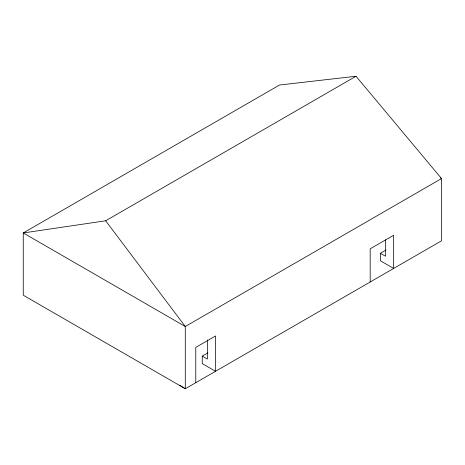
<?xml version="1.0" encoding="UTF-8"?>
<svg xmlns="http://www.w3.org/2000/svg" width="465" height="465" viewBox="0 0 465 465"><rect width="100%" height="100%" fill="white"/><g stroke="black" fill="none" stroke-linecap="round" stroke-linejoin="round"><path stroke-width="0.7" d="M440.279 177.833L441.535 178.56L185.279 326.506L23.25 232.959L105.665 220.788L356.021 76.248L441.535 178.56L441.535 240.806L185.279 388.752L23.25 295.205L23.25 232.959L279.506 85.014L356.021 76.248M195.777 382.695L195.777 347.378L215.545 335.963L215.545 371.279L202.258 363.607L202.258 356.114L207.913 352.848M370.181 281.999L370.181 248.827L393.657 235.273L393.657 268.445L380.37 260.772L380.37 253.286L385.967 250.048M380.37 253.286L385.468 256.227L385.468 239.818M202.258 356.114L207.355 359.061L207.355 339.799M179.804 385.212L185.279 388.752L185.279 326.506L105.665 220.788"/></g></svg>
